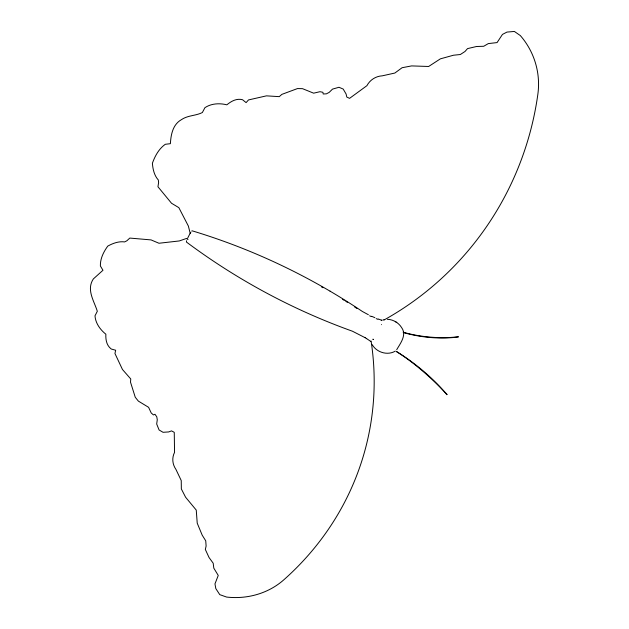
<?xml version="1.0" encoding="UTF-8"?>
<svg xmlns="http://www.w3.org/2000/svg" width="629" height="629" viewBox="0 0 629 629"><rect width="100%" height="100%" fill="white"/><g stroke="black" fill="none" stroke-linecap="round" stroke-linejoin="round"><path stroke-width="0.94" d="M446.865 394.713C433.389 378.296 414.904 362.776 396.309 351.438C414.739 363.106 432.398 378.807 447.148 394.517M186.648 240.695L186.404 242.016C236.936 279.732 293.051 309.94 352.421 331.208L365.142 337.702M458.321 336.664C442.737 338.937 420.164 337.317 403.087 332.143M187.615 238.242L189.809 233.909M190.233 233.485L190.823 232.282M396.687 349.716C400.445 343.253 407.042 334.99 401.617 327.591C398.621 322.724 393.101 319.485 387.385 319.296M191.727 231.079L192.089 230.796C252.473 249.013 310.042 276.359 362.406 311.497L368.374 314.728M395.342 351.1C387.55 355.802 376.629 352.452 372.219 344.661M381.229 320.42L382.361 320.082M383.517 319.823L384.138 319.729M458.384 337.002C440.143 339.283 421.485 337.616 403.794 332.694M381.575 320.153L378.202 318.982M374.876 317.684L371.597 316.269M395.287 321.568L395.759 321.859M396.294 322.197L396.757 322.488M330.083 291.156L330.492 291.408M364.836 337.514L366.668 338.646M366.353 338.457L370.796 341.437M190.273 233.618L188.362 226.047L178.848 207.656L171.52 203.246L157.95 186.758L158.61 182.559L158.311 179.98C154.215 175.483 152.847 169.146 152.391 163.241C155.048 155.913 158.799 148.931 165.278 144.293L170.388 143.679C170.907 134.63 172.802 124.487 181.411 119.667C187.835 115.217 195.658 115.94 202.357 112.528L204.928 107.677C211.273 103.415 219.584 102.983 226.841 104.823C231.338 101.143 236.646 98.14 242.566 99.744L246.104 102.621L248.494 99.94L266.46 95.852L279.26 96.646L281.863 94.374L297.493 88.571L302.51 88.665L313.643 93.171L319.949 91.708L322.913 92.29L323.196 93.98L326.38 93.847L329.179 92.384L332.513 89.121L338.984 87.274L343.198 89.066L346.092 94.012L346.783 97.039L349.567 98.36L366.919 85.67A18.925 18.673 70.1 0 1 382.298 75.826L394.847 73.043L402.104 67.72L411.602 65.911L428.64 66.477L440.386 58.843L453.478 55.226L460.342 54.519L464.996 51.492L467.528 48.614L476.523 46.499L483.732 46.271L488.324 43.59L497.067 42.583L502.469 34.406L506.974 32.079L514.388 31.45L520.332 35.578A73.05 72.06 70.1 0 1 537.842 94.366A310.199 306.001 70.1 0 1 383.808 320.122M377.848 319.257A98.258 96.929 70.1 0 1 376.173 318.628M371.228 316.552A98.258 96.929 70.1 0 1 369.6 315.805M321.388 286.816A637.091 628.473 70.1 0 1 323.031 287.752M342.577 299.333A637.091 628.473 70.1 0 1 344.181 300.332M345.793 301.33A637.091 628.473 70.1 0 1 347.397 302.337M354.575 306.928A637.091 628.473 70.1 0 1 356.957 308.477M371.086 341.012A310.199 284.166 14.1 0 1 283.891 579.757A73.05 66.918 14.1 0 1 226.605 597.063L219.765 594.641L215.818 588.587L214.969 583.893L218.247 575.433L213.805 568.152L213.192 563.214L209.048 557.522L205.337 549.471L206.115 546.011L205.738 540.83L202.192 535.153L197.223 523.163L196.256 510.088L185.602 497.232L181.349 488.953L181.238 480.556L175.939 469.415A18.925 17.337 14.1 0 1 174.555 452.385L174.257 432.335L171.536 430.881L168.714 431.934L163.045 432.296L159.09 429.977L156.684 424.017L157.281 419.724L156.77 416.807L154.97 414.275L153.46 414.943L151.212 412.962L148.601 407.325L138.341 401.09L135.266 397.269L130.51 382.165L130.761 378.965L122.466 369.498L114.95 353.49L115.657 350.243L111.239 349.016C106.6 345.478 105.57 339.794 105.861 334.211C100.231 329.706 95.466 323.196 95.003 315.805L97.322 311.276C94.091 300.929 86.173 289.717 93.351 278.93L102.967 270.266L100.388 265.996C100.192 258.574 103.526 251.985 107.748 246.12C112.835 243.297 118.739 241.111 124.628 241.913L126.854 240.789L129.802 238.077L151.062 239.908L158.964 243.25L179.304 240.946L186.475 238.454A700.226 641.454 14.1 0 0 188.024 239.594M381.488 324.666L381.536 324.595M373.296 339.503L373.013 339.228L373.296 339.503"/></g></svg>
